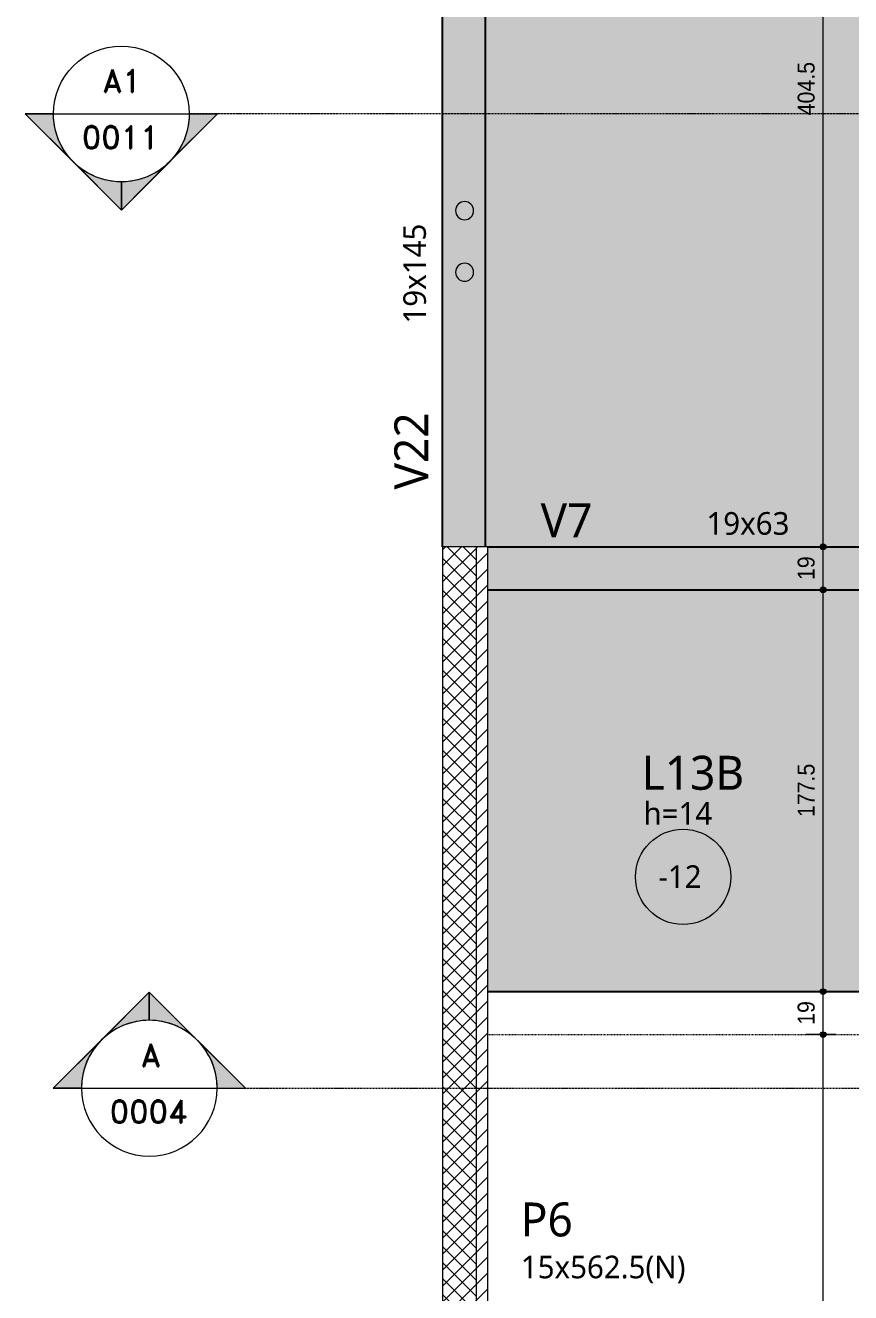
# Model space of a CAD drawing. Extents: x -1981 to 38708, y -3196 to 88064.
# Drawn here: x -1943 to -1578, y 204 to 764 of the extents above; entities that cross this region are included whole.
import ezdxf

# ---------------------------------------------------------------- set-up
doc = ezdxf.new("R2010")
doc.units = 0
for name, pattern in [('Aligning Line', [0.635, 0.3175, -0.3175]), ('Centro de 6 mm', [1.32, 0.6, -0.24, 0.24, -0.24]), ('Hidden', [0.714375, 0.47625, -0.238125])]:
    doc.linetypes.add(name, pattern=pattern)
for name, color, linetype, lineweight in [('A-ANNO-DIMS', 7, 'Continuous', 9), ('A-ANNO-DIMS-50', 7, 'Continuous', 9), ('A-DETL', 7, 'Hidden', 18), ('A-DETL-GENF', 7, 'Continuous', 18), ('A-DETL-THIN', 7, 'Continuous', 25), ('A-FLOR', 7, 'Continuous', 25), ('A-FLOR-IDEN', 7, 'Continuous', 9), ('G-ANNO-SYMB', 7, 'Continuous', 9), ('S-BEAM', 7, 'Continuous', 25), ('S-BEAM-IDEN', 7, 'Continuous', 9), ('S-COLS-IDEN', 7, 'Continuous', 9)]:
    doc.layers.add(name, color=color, linetype=linetype, lineweight=lineweight)
doc.styles.add('Arial_1', font='arial.ttf', dxfattribs={"width": 0.9, "height": 7.5})
doc.styles.add('Gadugi_1', font='gadugi.ttf', dxfattribs={"height": 15})
doc.styles.add('Gadugi_2', font='gadugi.ttf', dxfattribs={"height": 10})
doc.styles.add('RomanD', font='romand__.ttf', dxfattribs={"height": 10})
doc.dimstyles.new('PED_1_5mm_ESQ', dxfattribs={"dimscale": 30.48, "dimtxt": 7.651945, "dimasz": 0.328084, "dimexe": 0.246063, "dimexo": 0.246063, "dimgap": 0.049213, "dimtad": 1, "dimdec": 1, "dimrnd": 0.5, "dimdsep": 46, "dimtxsty": 'Arial_1', "dimblk1": 'DOTSMALL', "dimblk2": 'DOTSMALL', "dimsah": 1, "dimcen": 0.09, "dimdle": 0.492126, "dimazin": 0, "dimtfac": 1, "dimtdec": 4, "dimtix": 1, "dimtmove": 0, "dimatfit": 3, "dimfxl": 1, "dimtvp": 1, "dimtolj": 1, "dimtzin": 0, "dimarcsym": 2})

# ---------------------------------------------------------------- blocks, each defined once
blk = doc.blocks.new('Corte - M_Cabeça do corte - Preenchida-2060824-PL D 001 - FORMA DO 1º PAVIMENTO')
at = {"layer": 'G-ANNO-SYMB'}
h = blk.add_hatch(color=256, dxfattribs=at)
edge = h.paths.add_edge_path(flags=0)
edge.add_line((-0.6, 0.849), (-0.6, 0.6))
edge.add_arc((-0.6, 0), 0.6, 90, 135)
edge.add_line((-1.024, 0.424), (-0.6, 0.849))
h = blk.add_hatch(color=256, dxfattribs=at)
edge = h.paths.add_edge_path(flags=0)
edge.add_line((-0.6, 0.849), (-0.176, 0.424))
edge.add_arc((-0.6, 0), 0.6, 45, 90)
edge.add_line((-0.6, 0.6), (-0.6, 0.849))
h = blk.add_hatch(color=256, dxfattribs=at)
edge = h.paths.add_edge_path(flags=0)
edge.add_line((-1.449, 0), (-1.024, 0.424))
edge.add_arc((-0.6, 0), 0.6, 135, 180)
edge.add_line((-1.2, 0), (-1.449, 0))
h = blk.add_hatch(color=256, dxfattribs=at)
edge = h.paths.add_edge_path(flags=0)
edge.add_line((0.249, 0), (0, 0))
edge.add_arc((-0.6, 0), 0.6, 360, 405)
edge.add_line((-0.176, 0.424), (0.249, 0))
for p, q in [((-0.6, 0.849), (-1.449, 0)), ((-0.6, 0.849), (-1.024, 0.424)), ((-0.6, 0.849), (0.249, 0)), ((-0.6, 0.6), (-0.6, 0.849)), ((-0.6, 0.849), (-0.6, 0.6)), ((-0.176, 0.424), (-0.6, 0.849)), ((-1.024, 0.424), (-1.449, 0)), ((0.249, 0), (-0.176, 0.424)), ((-1.449, 0), (-1.2, 0)), ((0, 0), (0.249, 0)), ((-1.2, 0), (-1.449, 0)), ((0, 0), (0.249, 0))]:
    blk.add_line(p, q, dxfattribs=at)
for start, end in [(360, 180), (90, 135), (45, 90), (135, 180), (360, 45), (180, 360)]:
    blk.add_arc((-0.6, 0), 0.6, start, end, dxfattribs=at)
blk = doc.blocks.new('PED_TAG_LAJE_R03 - TÍTULO_ESPESSURA_REBAIXO-2582888-PL D 001 - FORMA DO 1º PAVIMENTO')
at = {"layer": 'A-FLOR-IDEN'}
blk.add_circle((-0.108, -0.761), 0.421, dxfattribs=at)
blk = doc.blocks.new('DIMBLOCK6-PL D 001 - FORMA DO 1º PAVIMENTO')
at = {"layer": 'A-ANNO-DIMS-50', "transparency": 16777216}
h = blk.add_hatch(color=256, dxfattribs=at)
edge = h.paths.add_edge_path(flags=0)
edge.add_arc((-1739.87, 880.67), 1.25, 0, 360)
h = blk.add_hatch(color=256, dxfattribs=at)
edge = h.paths.add_edge_path(flags=0)
edge.add_arc((-1400.36, 880.67), 1.25, 0, 360)
for p, q in [((-1739.87, 874.94), (-1739.87, 888.17)), ((-1400.36, 714.62), (-1400.36, 888.17)), ((-1739.87, 880.67), (-1400.36, 880.67)), ((-1739.87, 880.67), (-1739.87, 874.94)), ((-1400.36, 880.67), (-1400.36, 714.62))]:
    blk.add_line(p, q, dxfattribs=at)
for centre in [(-1739.87, 880.67), (-1400.36, 880.67)]:
    blk.add_circle(centre, 1.25, dxfattribs=at)
at = {"layer": 'A-ANNO-DIMS-50', "color": 0, "transparency": 16777216, "insert": (-1581.77, 891.9), "char_height": 7.5, "width": 27.9708, "attachment_point": 1, "line_spacing_factor": 0.941778, "style": 'Arial_1'}
blk.add_mtext('339.5', dxfattribs=at)
blk = doc.blocks.new('_DotSmall')
at = {"color": 0, "linetype": 'ByBlock', "const_width": 0.5}
blk.add_lwpolyline([(-0.0625, 0, 1), (0.0625, 0, 1)], format="xyb", close=True, dxfattribs=at)
blk = doc.blocks.new('DIMBLOCK44-PL D 001 - FORMA DO 1º PAVIMENTO')
at = {"layer": 'A-ANNO-DIMS-50', "transparency": 16777216}
h = blk.add_hatch(color=256, dxfattribs=at)
edge = h.paths.add_edge_path(flags=0)
edge.add_arc((-1590.67, 318.05), 1.25, 0, 360)
h = blk.add_hatch(color=256, dxfattribs=at)
edge = h.paths.add_edge_path(flags=0)
edge.add_arc((-1590.67, -116.45), 1.25, 0, 360)
for p, q in [((-1584.94, 318.05), (-1598.17, 318.05)), ((-1590.67, -116.45), (-1590.67, 318.05)), ((-1590.67, 318.05), (-1584.94, 318.05)), ((-1584.94, -116.45), (-1598.17, -116.45)), ((-1590.67, -116.45), (-1584.94, -116.45))]:
    blk.add_line(p, q, dxfattribs=at)
for centre in [(-1590.67, 318.05), (-1590.67, -116.45)]:
    blk.add_circle(centre, 1.25, dxfattribs=at)
at = {"layer": 'A-ANNO-DIMS-50', "color": 0, "transparency": 16777216, "insert": (-1601.91, 89.15), "char_height": 7.5, "width": 27.9708, "attachment_point": 1, "rotation": 90, "line_spacing_factor": 0.941778, "style": 'Arial_1'}
blk.add_mtext('434.5', dxfattribs=at)
blk = doc.blocks.new('DIMBLOCK45-PL D 001 - FORMA DO 1º PAVIMENTO')
at = {"layer": 'A-ANNO-DIMS-50', "transparency": 16777216}
h = blk.add_hatch(color=256, dxfattribs=at)
edge = h.paths.add_edge_path(flags=0)
edge.add_arc((-1590.67, 337.05), 1.25, 0, 360)
h = blk.add_hatch(color=256, dxfattribs=at)
edge = h.paths.add_edge_path(flags=0)
edge.add_arc((-1590.67, 318.05), 1.25, 0, 360)
for p, q in [((-1584.94, 337.05), (-1598.17, 337.05)), ((-1590.67, 318.05), (-1590.67, 337.05)), ((-1590.67, 337.05), (-1584.94, 337.05)), ((-1584.94, 318.05), (-1598.17, 318.05)), ((-1590.67, 318.05), (-1584.94, 318.05))]:
    blk.add_line(p, q, dxfattribs=at)
for centre in [(-1590.67, 337.05), (-1590.67, 318.05)]:
    blk.add_circle(centre, 1.25, dxfattribs=at)
at = {"layer": 'A-ANNO-DIMS-50', "color": 0, "transparency": 16777216, "insert": (-1601.91, 322.37), "char_height": 7.5, "width": 12.4315, "attachment_point": 1, "rotation": 90, "line_spacing_factor": 0.941778, "style": 'Arial_1'}
blk.add_mtext('19', dxfattribs=at)
blk = doc.blocks.new('DIMBLOCK46-PL D 001 - FORMA DO 1º PAVIMENTO')
at = {"layer": 'A-ANNO-DIMS-50', "transparency": 16777216}
h = blk.add_hatch(color=256, dxfattribs=at)
edge = h.paths.add_edge_path(flags=0)
edge.add_arc((-1590.67, 514.55), 1.25, 0, 360)
h = blk.add_hatch(color=256, dxfattribs=at)
edge = h.paths.add_edge_path(flags=0)
edge.add_arc((-1590.67, 337.05), 1.25, 0, 360)
for p, q in [((-1584.94, 514.55), (-1598.17, 514.55)), ((-1590.67, 337.05), (-1590.67, 514.55)), ((-1590.67, 514.55), (-1584.94, 514.55)), ((-1584.94, 337.05), (-1598.17, 337.05)), ((-1590.67, 337.05), (-1584.94, 337.05))]:
    blk.add_line(p, q, dxfattribs=at)
for centre in [(-1590.67, 514.55), (-1590.67, 337.05)]:
    blk.add_circle(centre, 1.25, dxfattribs=at)
at = {"layer": 'A-ANNO-DIMS-50', "color": 0, "transparency": 16777216, "insert": (-1601.91, 414.15), "char_height": 7.5, "width": 27.9708, "attachment_point": 1, "rotation": 90, "line_spacing_factor": 0.941778, "style": 'Arial_1'}
blk.add_mtext('177.5', dxfattribs=at)
blk = doc.blocks.new('DIMBLOCK47-PL D 001 - FORMA DO 1º PAVIMENTO')
at = {"layer": 'A-ANNO-DIMS-50', "transparency": 16777216}
h = blk.add_hatch(color=256, dxfattribs=at)
edge = h.paths.add_edge_path(flags=0)
edge.add_arc((-1590.67, 533.55), 1.25, 0, 360)
h = blk.add_hatch(color=256, dxfattribs=at)
edge = h.paths.add_edge_path(flags=0)
edge.add_arc((-1590.67, 514.55), 1.25, 0, 360)
for p, q in [((-1584.94, 533.55), (-1598.17, 533.55)), ((-1590.67, 514.55), (-1590.67, 533.55)), ((-1590.67, 533.55), (-1584.94, 533.55)), ((-1584.94, 514.55), (-1598.17, 514.55)), ((-1590.67, 514.55), (-1584.94, 514.55))]:
    blk.add_line(p, q, dxfattribs=at)
for centre in [(-1590.67, 533.55), (-1590.67, 514.55)]:
    blk.add_circle(centre, 1.25, dxfattribs=at)
at = {"layer": 'A-ANNO-DIMS-50', "color": 0, "transparency": 16777216, "insert": (-1601.91, 518.87), "char_height": 7.5, "width": 12.4315, "attachment_point": 1, "rotation": 90, "line_spacing_factor": 0.941778, "style": 'Arial_1'}
blk.add_mtext('19', dxfattribs=at)
blk = doc.blocks.new('DIMBLOCK48-PL D 001 - FORMA DO 1º PAVIMENTO')
at = {"layer": 'A-ANNO-DIMS-50', "transparency": 16777216}
h = blk.add_hatch(color=256, dxfattribs=at)
edge = h.paths.add_edge_path(flags=0)
edge.add_arc((-1590.67, 938.12), 1.25, 0, 360)
h = blk.add_hatch(color=256, dxfattribs=at)
edge = h.paths.add_edge_path(flags=0)
edge.add_arc((-1590.67, 533.55), 1.25, 0, 360)
for p, q in [((-1584.94, 938.12), (-1598.17, 938.12)), ((-1590.67, 533.55), (-1590.67, 938.12)), ((-1590.67, 938.12), (-1584.94, 938.12)), ((-1584.94, 533.55), (-1598.17, 533.55)), ((-1590.67, 533.55), (-1584.94, 533.55))]:
    blk.add_line(p, q, dxfattribs=at)
for centre in [(-1590.67, 938.12), (-1590.67, 533.55)]:
    blk.add_circle(centre, 1.25, dxfattribs=at)
at = {"layer": 'A-ANNO-DIMS-50', "color": 0, "transparency": 16777216, "insert": (-1601.91, 724.18), "char_height": 7.5, "width": 27.9708, "attachment_point": 1, "rotation": 90, "line_spacing_factor": 0.941778, "style": 'Arial_1'}
blk.add_mtext('404.5', dxfattribs=at)

msp = doc.modelspace()

# ---------------------------------------------------------------- hatches: boundary and pattern name
at = {"layer": 'A-DETL-GENF', "true_color": 0xff00ff}
for points in [[(-1749.1, 678.07), (-1748.07, 678.2), (-1747.1, 678.6), (-1746.27, 679.24), (-1745.64, 680.07), (-1745.24, 681.03), (-1745.1, 682.07), (-1745.24, 683.1), (-1745.64, 684.07), (-1746.27, 684.9), (-1747.1, 685.53), (-1748.07, 685.93), (-1749.1, 686.07), (-1750.14, 685.93), (-1751.1, 685.53), (-1751.93, 684.9), (-1752.57, 684.07), (-1752.97, 683.1), (-1753.1, 682.07), (-1752.97, 681.03), (-1752.57, 680.07), (-1751.93, 679.24), (-1751.1, 678.6), (-1750.14, 678.2)], [(-1749.1, 650.87), (-1748.07, 651), (-1747.1, 651.4), (-1746.27, 652.04), (-1745.64, 652.87), (-1745.24, 653.83), (-1745.1, 654.87), (-1745.24, 655.9), (-1745.64, 656.87), (-1746.27, 657.7), (-1747.1, 658.33), (-1748.07, 658.73), (-1749.1, 658.87), (-1750.14, 658.73), (-1751.1, 658.33), (-1751.93, 657.7), (-1752.57, 656.87), (-1752.97, 655.9), (-1753.1, 654.87), (-1752.97, 653.83), (-1752.57, 652.87), (-1751.93, 652.04), (-1751.1, 651.4), (-1750.14, 651)]]:
    msp.add_hatch(color=6, dxfattribs=at).paths.add_polyline_path(points, flags=0)
at = {"layer": 'A-DETL-GENF', "true_color": 0x0000ff}
h = msp.add_hatch(dxfattribs=at)
h.set_pattern_fill('FP_2', color=5, style=0, pattern_type=2)
h.set_pattern_definition([(45, (0, 0), (-3.535534, 3.535534), []), (135, (0, 0), (-3.535534, -3.535534), [])])
h.paths.add_polyline_path([(-1758.66, -28.88), (-1743.86, -28.88), (-1743.86, 533.55), (-1758.86, 533.55), (-1758.86, -23.98), (-1753.86, -26.48), (-1754.66, -26.88)], flags=0)
at = {"layer": 'A-DETL-GENF', "true_color": 0x808080}
h = msp.add_hatch(dxfattribs=at)
h.set_pattern_fill('FP_1', color=8, style=0, pattern_type=2)
h.set_pattern_definition([(45, (0, 0), (-3.535534, 3.535534), [])])
h.paths.add_polyline_path([(-1738.86, -28.98), (-1738.86, 533.55), (-1743.86, 533.55), (-1743.86, -28.88), (-1739.86, -28.88), (-1739.86, -28.98)], flags=0)
at = {"layer": 'A-FLOR', "true_color": 0xccffcc}
for points in [[(-1738.86, 533.55), (-1400.36, 533.55), (-1400.36, 707.12), (127.64, 707.12), (127.64, 938.12), (-1739.87, 938.12), (-1739.87, 533.55)], [(-1419.36, 337.05), (-1419.36, 417.05), (-1400.36, 417.05), (-1400.36, 481.67), (-1419.36, 481.67), (-1419.36, 497.15), (-1400.36, 497.15), (-1400.36, 509.62), (-1436.11, 509.62), (-1436.11, 514.55), (-1738.86, 514.55), (-1738.86, 337.05), (-1492.19, 337.05)]]:
    msp.add_hatch(color=254, dxfattribs=at).paths.add_polyline_path(points, flags=0)
at = {"layer": 'S-BEAM', "true_color": 0xd9d9d9}
h = msp.add_hatch(color=254, dxfattribs=at)
h.paths.add_polyline_path([(-1758.86, 533.55), (-1739.87, 533.55), (-1739.87, 907.12), (-1758.87, 907.12), (-1758.87, 533.55)], flags=0)
h.paths.add_polyline_path([(-1749.1, 650.87), (-1750.14, 651), (-1751.1, 651.4), (-1751.93, 652.04), (-1752.57, 652.87), (-1752.97, 653.83), (-1753.1, 654.87), (-1752.97, 655.9), (-1752.57, 656.87), (-1751.93, 657.7), (-1751.1, 658.33), (-1750.14, 658.73), (-1749.1, 658.87), (-1748.07, 658.73), (-1747.1, 658.33), (-1746.27, 657.7), (-1745.64, 656.87), (-1745.24, 655.9), (-1745.1, 654.87), (-1745.24, 653.83), (-1745.64, 652.87), (-1746.27, 652.04), (-1747.1, 651.4), (-1748.07, 651)], flags=0)
h.paths.add_polyline_path([(-1749.1, 678.07), (-1750.14, 678.2), (-1751.1, 678.6), (-1751.93, 679.24), (-1752.57, 680.07), (-1752.97, 681.03), (-1753.1, 682.07), (-1752.97, 683.1), (-1752.57, 684.07), (-1751.93, 684.9), (-1751.1, 685.53), (-1750.14, 685.93), (-1749.1, 686.07), (-1748.07, 685.93), (-1747.1, 685.53), (-1746.27, 684.9), (-1745.64, 684.07), (-1745.24, 683.1), (-1745.1, 682.07), (-1745.24, 681.03), (-1745.64, 680.07), (-1746.27, 679.24), (-1747.1, 678.6), (-1748.07, 678.2)], flags=0)
h.paths.add_polyline_path([(-1749.1, 841.87), (-1750.14, 842), (-1751.1, 842.4), (-1751.93, 843.04), (-1752.57, 843.87), (-1752.97, 844.83), (-1753.1, 845.87), (-1752.97, 846.9), (-1752.57, 847.87), (-1751.93, 848.7), (-1751.1, 849.33), (-1750.14, 849.73), (-1749.1, 849.87), (-1748.07, 849.73), (-1747.1, 849.33), (-1746.27, 848.7), (-1745.64, 847.87), (-1745.24, 846.9), (-1745.1, 845.87), (-1745.24, 844.83), (-1745.64, 843.87), (-1746.27, 843.04), (-1747.1, 842.4), (-1748.07, 842)], flags=0)
h.paths.add_polyline_path([(-1749.1, 869.07), (-1750.14, 869.2), (-1751.1, 869.6), (-1751.93, 870.24), (-1752.57, 871.07), (-1752.97, 872.03), (-1753.1, 873.07), (-1752.97, 874.1), (-1752.57, 875.07), (-1751.93, 875.9), (-1751.1, 876.53), (-1750.14, 876.93), (-1749.1, 877.07), (-1748.07, 876.93), (-1747.1, 876.53), (-1746.27, 875.9), (-1745.64, 875.07), (-1745.24, 874.1), (-1745.1, 873.07), (-1745.24, 872.03), (-1745.64, 871.07), (-1746.27, 870.24), (-1747.1, 869.6), (-1748.07, 869.2)], flags=0)
at = {"layer": 'S-BEAM', "true_color": 0xccffcc}
msp.add_hatch(color=254, dxfattribs=at).paths.add_polyline_path([(-1492.19, 514.55), (-1436.11, 514.55), (-1436.11, 533.55), (-1738.86, 533.55), (-1738.86, 514.55)], flags=0)

# ---------------------------------------------------------------- linework, layer by layer
at = {"layer": 'A-DETL', "linetype": 'Continuous'}
for p, q in [((-1743.86, 533.55), (-1758.86, 533.55)), ((-1758.86, 533.55), (-1758.86, -23.98)), ((-1738.86, 533.55), (-1743.86, 533.55)), ((-1743.86, -28.88), (-1743.86, 533.55)), ((-1738.86, -28.98), (-1738.86, 533.55))]:
    msp.add_line(p, q, dxfattribs=at)
at = {"layer": 'A-DETL', "linetype": 'Aligning Line'}
msp.add_line((-1738.86, 318.05), (-1400.36, 318.05), dxfattribs=at)
at = {"layer": 'A-DETL', "linetype": 'Continuous'}
for centre, start, end in [((-1749.1, 682.07), 0, 180), ((-1749.1, 682.07), 180, 0), ((-1749.1, 654.87), 0, 180), ((-1749.1, 654.87), 180, 0)]:
    msp.add_arc(centre, 4, start, end, dxfattribs=at)
at = {"layer": 'A-DETL-THIN'}
msp.add_line((-1738.86, 337.05), (-1400.36, 337.05), dxfattribs=at)
at = {"layer": 'G-ANNO-SYMB'}
for p, q in [((-1930.8, 724.8), (-1870.8, 724.8)), ((-1918.44, 294.37), (-1858.44, 294.37))]:
    msp.add_line(p, q, dxfattribs=at)
at = {"layer": 'G-ANNO-SYMB', "linetype": 'Centro de 6 mm'}
for p, q in [((1452.82, 724.8), (-1870.8, 724.8)), ((-1858.44, 294.37), (1460.09, 294.37))]:
    msp.add_line(p, q, dxfattribs=at)
at = {"layer": 'S-BEAM'}
for p, q in [((-1758.87, 533.55), (-1758.87, 907.12)), ((-1739.87, 533.55), (-1739.87, 907.12)), ((-1738.86, 533.55), (-1436.11, 533.55)), ((-1738.86, 514.55), (-1436.11, 514.55)), ((-1738.86, 337.05), (-1400.36, 337.05))]:
    msp.add_line(p, q, dxfattribs=at)

# ---------------------------------------------------------------- block references
at = {"layer": 'A-FLOR-IDEN', "xscale": 49.99999999999998, "yscale": 49.99999999999998, "zscale": 49.99999999999998}
msp.add_blockref('PED_TAG_LAJE_R03 - TÍTULO_ESPESSURA_REBAIXO-2582888-PL D 001 - FORMA DO 1º PAVIMENTO', (-1647.13, 425.8), dxfattribs=at)
at = {"layer": 'G-ANNO-SYMB', "extrusion": (0, 0, -1), "xscale": 49.99999999999998, "yscale": 49.99999999999998, "zscale": 49.99999999999998, "rotation": 180}
msp.add_blockref('Corte - M_Cabeça do corte - Preenchida-2060824-PL D 001 - FORMA DO 1º PAVIMENTO', (1870.8, 724.8), dxfattribs=at)
at = {"layer": 'G-ANNO-SYMB', "xscale": 49.99999999999998, "yscale": 49.99999999999998, "zscale": 49.99999999999998}
msp.add_blockref('Corte - M_Cabeça do corte - Preenchida-2060824-PL D 001 - FORMA DO 1º PAVIMENTO', (-1858.44, 294.37), dxfattribs=at)

# ---------------------------------------------------------------- texts
at = {"layer": 'A-FLOR-IDEN', "attachment_point": 1}
for s, insert, char_height, width, style in [('L13B', (-1670.85, 441.23), 15, 54.9156, 'Gadugi_1'), ('h=14', (-1670.06, 420.76), 10, 39.6835, 'Gadugi_2'), ('-12', (-1663.45, 392.85), 10, 25.2532, 'Gadugi_2')]:
    msp.add_mtext(s, dxfattribs=dict(at, insert=insert, char_height=char_height, width=width, style=style))
at = {"layer": 'G-ANNO-SYMB', "char_height": 10, "attachment_point": 1, "style": 'RomanD'}
for s, insert, width in [('A1', (-1908.99, 744.42), 22.4472), ('0011', (-1918.26, 719.48), 44.8945), ('A', (-1892.01, 313.99), 11.2236), ('0004', (-1905.91, 289.04), 44.8945)]:
    msp.add_mtext(s, dxfattribs=dict(at, insert=insert, width=width))
at = {"layer": 'S-BEAM-IDEN', "attachment_point": 1, "rotation": 90}
for s, insert, char_height, width, style in [('19x145', (-1776.2, 632.18), 10, 54.1139, 'Gadugi_2'), ('V22', (-1780.14, 558.88), 15, 44.0928, 'Gadugi_1')]:
    msp.add_mtext(s, dxfattribs=dict(at, insert=insert, char_height=char_height, width=width, style=style))
at = {"layer": 'S-BEAM-IDEN', "attachment_point": 1}
for s, insert, char_height, width, style in [('V7', (-1715.53, 552.82), 15, 30.0633, 'Gadugi_1'), ('19x63', (-1642.23, 548.89), 10, 44.8945, 'Gadugi_2')]:
    msp.add_mtext(s, dxfattribs=dict(at, insert=insert, char_height=char_height, width=width, style=style))
at = {"layer": 'S-COLS-IDEN', "attachment_point": 1}
for s, insert, char_height, width, style in [('P6', (-1724.26, 243.88), 15, 28.4599, 'Gadugi_1'), ('15x562.5(N)', (-1724.26, 220.39), 10, 90.1898, 'Gadugi_2')]:
    msp.add_mtext(s, dxfattribs=dict(at, insert=insert, char_height=char_height, width=width, style=style))

# ---------------------------------------------------------------- dimensions: what is measured, and where the dimension line sits
at = {"layer": 'A-ANNO-DIMS'}
for base, p1, p2, override, picture, middle in [((-1590.67, 938.12), (-1592.44, 533.55), (-1592.44, 938.12), {"dimpost": '<>', "dimfxl": 404.568633}, 'DIMBLOCK48-PL D 001 - FORMA DO 1º PAVIMENTO', (-1596, 735.83)), ((-1590.67, 533.55), (-1592.44, 514.55), (-1592.44, 533.55), {"dimpost": '<>', "dimfxl": 19}, 'DIMBLOCK47-PL D 001 - FORMA DO 1º PAVIMENTO', (-1596, 524.05)), ((-1590.67, 514.55), (-1592.44, 337.05), (-1592.44, 514.55), {"dimpost": '<>', "dimfxl": 177.5}, 'DIMBLOCK46-PL D 001 - FORMA DO 1º PAVIMENTO', (-1596, 425.8)), ((-1590.67, 337.05), (-1592.44, 318.05), (-1592.44, 337.05), {"dimpost": '<>', "dimfxl": 19}, 'DIMBLOCK45-PL D 001 - FORMA DO 1º PAVIMENTO', (-1596, 327.55)), ((-1590.67, 318.05), (-1592.44, -116.45), (-1592.44, 318.05), {"dimpost": '<>', "dimfxl": 434.5}, 'DIMBLOCK44-PL D 001 - FORMA DO 1º PAVIMENTO', (-1596, 100.8))]:
    dim = msp.add_linear_dim(base=base, p1=p1, p2=p2, angle=90, dimstyle='PED_1_5mm_ESQ', override=override, dxfattribs=at)
    dim.commit()
    dim.dimension.update_dxf_attribs({"geometry": picture, "text_midpoint": middle})
dim = msp.add_linear_dim(base=(-1400.36, 880.67), p1=(-1739.87, 882.44), p2=(-1400.36, 707.12), dimstyle='PED_1_5mm_ESQ', override={"dimpost": '<>', "dimfxl": 382.094999}, dxfattribs=at)
dim.commit()
dim.dimension.update_dxf_attribs({"geometry": 'DIMBLOCK6-PL D 001 - FORMA DO 1º PAVIMENTO', "text_midpoint": (-1570.12, 886)})

doc.saveas('drawing.dxf')
